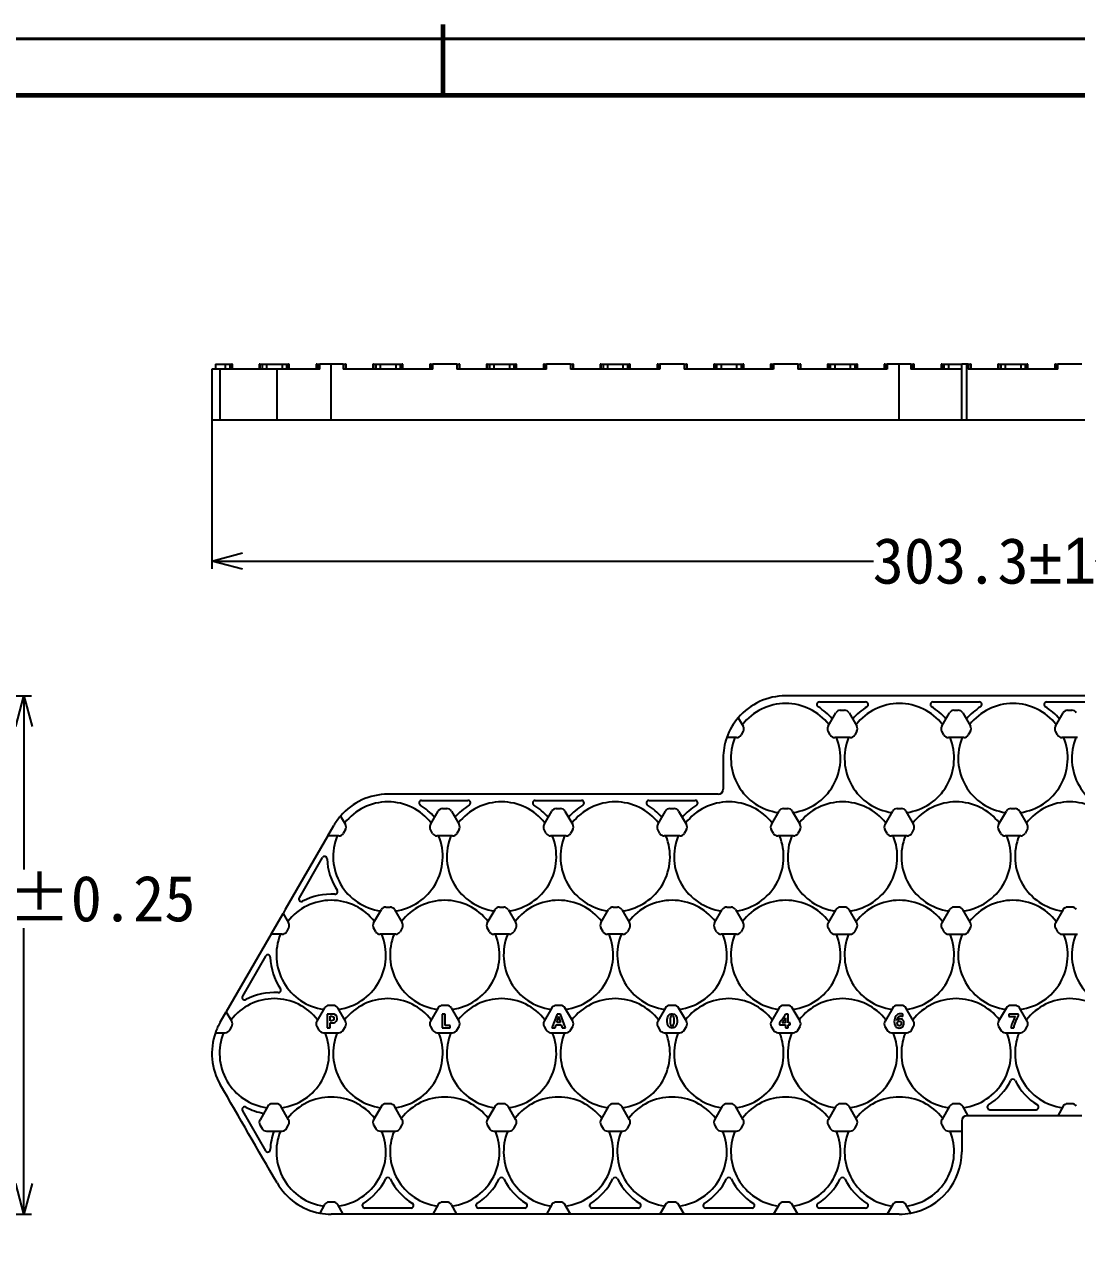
# Model space of a CAD drawing. Header units: millimetres. Extents: x 185 to 845, y 151 to 621.
# Drawn here: x 433.1 to 639.5, y 378.6 to 620.6 of the extents above; entities that cross this region are included whole.
import ezdxf

# ---------------------------------------------------------------- set-up
doc = ezdxf.new("R2010")
doc.units = ezdxf.units.MM
doc.layers.add('title-ifrm', color=6, linetype='Continuous', lineweight=60)
doc.layers.add('title-ofrm', color=5, linetype='Continuous', lineweight=40)
doc.styles.get("Standard").update_dxf_attribs({"font": 'simfang.ttf'})
doc.dimstyles.new('快速标注样式', dxfattribs={"dimtxt": 9, "dimasz": 6, "dimexe": 1.5, "dimexo": 0.1, "dimgap": 0.8, "dimtad": 0, "dimtih": 1, "dimtoh": 1, "dimdec": 1, "dimdsep": 46, "dimtxsty": 'Standard', "dimblk": 'OPEN30', "dimcen": 0.5, "dimclrd": 3, "dimclre": 3, "dimclrt": 3, "dimadec": 0, "dimazin": 0, "dimtfac": 1, "dimtdec": 1, "dimtofl": 0, "dimtmove": 0, "dimatfit": 3, "dimfxl": 1, "dimarcsym": 0})

# ---------------------------------------------------------------- blocks, each defined once
blk = doc.blocks.new('_Open30')
at = {"color": 0, "linetype": 'ByBlock', "lineweight": -2}
for p, q in [((-1, 0.268), (0, 0)), ((0, 0), (-1, -0.268)), ((0, 0), (-1, 0))]:
    blk.add_line(p, q, dxfattribs=at)
blk = doc.blocks.new('*D5')
at = {"color": 3, "lineweight": -2, "transparency": 16777216}
for p, q in [((392.07, 488.87), (434.49, 488.87)), ((432.99, 482.87), (432.99, 454.79)), ((432.99, 393.12), (432.99, 443.26)), ((392.07, 387.12), (434.49, 387.12))]:
    blk.add_line(p, q, dxfattribs=at)
at = {"layer": 'Defpoints', "color": 0, "lineweight": -3, "transparency": 16777216}
for p in [(391.97, 488.87), (391.97, 387.12), (432.99, 387.12)]:
    blk.add_point(p, dxfattribs=at)
at = {"color": 3, "lineweight": -2, "transparency": 16777216, "xscale": 6, "yscale": 6, "zscale": 6}
for p, rotation in [((432.99, 488.87), 90), ((432.99, 387.12), 270)]:
    blk.add_blockref('_Open30', p, dxfattribs=dict(at, rotation=rotation))
at = {"color": 3, "lineweight": -3, "transparency": 16777216, "insert": (432.99, 449.03), "char_height": 9, "attachment_point": 5}
blk.add_mtext('\\A1;101.7±0.25', dxfattribs=at)
blk = doc.blocks.new('*D8')
at = {"color": 3, "lineweight": -2, "transparency": 16777216}
for p, q in [((469.88, 542.9), (469.88, 513.83)), ((773.13, 542.9), (773.13, 513.83)), ((475.88, 515.33), (599.71, 515.33)), ((767.13, 515.33), (643.3, 515.33))]:
    blk.add_line(p, q, dxfattribs=at)
at = {"layer": 'Defpoints', "color": 0, "lineweight": -3, "transparency": 16777216}
for p in [(469.88, 543), (773.13, 543), (773.13, 515.33)]:
    blk.add_point(p, dxfattribs=at)
at = {"color": 3, "lineweight": -2, "transparency": 16777216, "xscale": 6, "yscale": 6, "zscale": 6, "rotation": 180}
blk.add_blockref('_Open30', (469.88, 515.33), dxfattribs=at)
at = {"color": 3, "lineweight": -2, "transparency": 16777216, "xscale": 6, "yscale": 6, "zscale": 6}
blk.add_blockref('_Open30', (773.13, 515.33), dxfattribs=at)
at = {"color": 3, "lineweight": -3, "transparency": 16777216, "insert": (621.5, 515.33), "char_height": 9, "attachment_point": 5}
blk.add_mtext('303.3{\\fFZYaoTi|b0|i0|c134|p2;%%P1}', dxfattribs=at)

msp = doc.modelspace()

# ---------------------------------------------------------------- linework, layer by layer
at = {"color": 0, "linetype": 'Continuous', "lineweight": -3}
for p, q in [((469.88, 553), (469.88, 543)), ((471.52, 553), (469.88, 553)), ((470.57, 554), (472.5, 554)), ((470.57, 554), (470.57, 553)), ((471.52, 543), (471.52, 553)), ((472.5, 554), (473.37, 554)), ((472.5, 554), (472.5, 553)), ((473.37, 554), (473.79, 554)), ((473.37, 554), (473.37, 553)), ((473.92, 554), (473.79, 554)), ((473.79, 554), (473.79, 553)), ((473.92, 553), (473.92, 554)), ((479.18, 554), (479.18, 553)), ((479.31, 554), (479.18, 554)), ((479.31, 554), (479.73, 554)), ((479.31, 554), (479.31, 553)), ((479.73, 554), (480.6, 554)), ((479.73, 554), (479.73, 553)), ((480.6, 554), (483.65, 554)), ((480.6, 554), (480.6, 553)), ((491.03, 553), (482.67, 553)), ((482.67, 543), (482.67, 553)), ((483.65, 554), (484.52, 554)), ((483.65, 554), (483.65, 553)), ((484.52, 554), (484.94, 554)), ((484.52, 554), (484.52, 553)), ((485.07, 554), (484.94, 554)), ((484.94, 554), (484.94, 553)), ((485.07, 553), (485.07, 554)), ((490.33, 554), (490.33, 553)), ((490.46, 554), (490.33, 554)), ((490.46, 554), (490.88, 554)), ((490.46, 554), (490.46, 553)), ((490.88, 554), (491.03, 554)), ((490.88, 554), (490.88, 553)), ((493.28, 554), (491.03, 554)), ((491.03, 553), (491.03, 554)), ((495.65, 554), (493.28, 554)), ((493.28, 543), (493.28, 554)), ((493.84, 554), (493.84, 554.04)), ((495.65, 554), (495.67, 554)), ((495.65, 554), (495.65, 553)), ((513.21, 553), (495.65, 553)), ((495.67, 554), (496.09, 554)), ((495.67, 554), (495.67, 553)), ((496.22, 554), (496.09, 554)), ((496.09, 554), (496.09, 553)), ((496.22, 553), (496.22, 554)), ((501.48, 554), (501.48, 553)), ((501.61, 554), (501.48, 554)), ((501.61, 554), (502.03, 554)), ((501.61, 554), (501.61, 553)), ((502.03, 554), (502.9, 554)), ((502.03, 554), (502.03, 553)), ((502.9, 554), (505.95, 554)), ((502.9, 554), (502.9, 553)), ((505.95, 554), (506.82, 554)), ((505.95, 554), (505.95, 553)), ((506.82, 554), (507.24, 554)), ((506.82, 554), (506.82, 553)), ((507.37, 554), (507.24, 554)), ((507.24, 554), (507.24, 553)), ((507.37, 553), (507.37, 554)), ((512.63, 554), (512.63, 553)), ((512.76, 554), (512.63, 554)), ((512.76, 554), (513.18, 554)), ((512.76, 554), (512.76, 553)), ((513.18, 554), (513.21, 554)), ((513.18, 554), (513.18, 553)), ((517.95, 554), (513.21, 554)), ((513.21, 553), (513.21, 554)), ((517.95, 554), (517.97, 554)), ((517.95, 554), (517.95, 553)), ((535.51, 553), (517.95, 553)), ((517.97, 554), (518.39, 554)), ((517.97, 554), (517.97, 553)), ((518.52, 554), (518.39, 554)), ((518.39, 554), (518.39, 553)), ((518.52, 553), (518.52, 554)), ((523.78, 554), (523.78, 553)), ((523.91, 554), (523.78, 554)), ((523.91, 554), (524.33, 554)), ((523.91, 554), (523.91, 553)), ((524.33, 554), (525.2, 554)), ((524.33, 554), (524.33, 553)), ((525.2, 554), (528.25, 554)), ((525.2, 554), (525.2, 553)), ((528.25, 554), (529.12, 554)), ((528.25, 554), (528.25, 553)), ((529.12, 554), (529.54, 554)), ((529.12, 554), (529.12, 553)), ((529.67, 554), (529.54, 554)), ((529.54, 554), (529.54, 553)), ((529.67, 553), (529.67, 554)), ((534.93, 554), (534.93, 553)), ((535.06, 554), (534.93, 554)), ((535.06, 554), (535.48, 554)), ((535.06, 554), (535.06, 553)), ((535.48, 554), (535.51, 554)), ((535.48, 554), (535.48, 553)), ((540.25, 554), (535.51, 554)), ((535.51, 553), (535.51, 554)), ((540.25, 554), (540.27, 554)), ((540.25, 554), (540.25, 553)), ((557.81, 553), (540.25, 553)), ((540.27, 554), (540.69, 554)), ((540.27, 554), (540.27, 553)), ((540.82, 554), (540.69, 554)), ((540.69, 554), (540.69, 553)), ((540.82, 553), (540.82, 554)), ((546.08, 554), (546.08, 553)), ((546.21, 554), (546.08, 554)), ((546.21, 554), (546.63, 554)), ((546.21, 554), (546.21, 553)), ((546.63, 554), (547.5, 554)), ((546.63, 554), (546.63, 553)), ((547.5, 554), (550.55, 554)), ((547.5, 554), (547.5, 553)), ((550.55, 554), (551.42, 554)), ((550.55, 554), (550.55, 553)), ((551.42, 554), (551.84, 554)), ((551.42, 554), (551.42, 553)), ((551.97, 554), (551.84, 554)), ((551.84, 554), (551.84, 553)), ((551.97, 553), (551.97, 554)), ((557.23, 554), (557.23, 553)), ((557.36, 554), (557.23, 554)), ((557.36, 554), (557.78, 554)), ((557.36, 554), (557.36, 553)), ((557.78, 554), (557.81, 554)), ((557.78, 554), (557.78, 553)), ((562.55, 554), (557.81, 554)), ((557.81, 553), (557.81, 554)), ((559.8, 554.04), (559.8, 554)), ((560.59, 554), (560.59, 554.04)), ((562.55, 554), (562.57, 554)), ((562.55, 554), (562.55, 553)), ((580.11, 553), (562.55, 553)), ((562.57, 554), (562.99, 554)), ((562.57, 554), (562.57, 553)), ((563.12, 554), (562.99, 554)), ((562.99, 554), (562.99, 553)), ((563.12, 553), (563.12, 554)), ((568.38, 554), (568.38, 553)), ((568.51, 554), (568.38, 554)), ((568.51, 554), (568.93, 554)), ((568.51, 554), (568.51, 553)), ((568.93, 554), (569.8, 554)), ((568.93, 554), (568.93, 553)), ((569.8, 554), (572.85, 554)), ((569.8, 554), (569.8, 553)), ((572.85, 554), (573.72, 554)), ((572.85, 554), (572.85, 553)), ((573.72, 554), (574.14, 554)), ((573.72, 554), (573.72, 553)), ((574.27, 554), (574.14, 554)), ((574.14, 554), (574.14, 553)), ((574.27, 553), (574.27, 554)), ((579.53, 554), (579.53, 553)), ((579.66, 554), (579.53, 554)), ((579.66, 554), (580.08, 554)), ((579.66, 554), (579.66, 553)), ((580.08, 554), (580.11, 554)), ((580.08, 554), (580.08, 553)), ((584.85, 554), (580.11, 554)), ((580.11, 553), (580.11, 554)), ((584.85, 554), (584.87, 554)), ((584.85, 554), (584.85, 553)), ((602.41, 553), (584.85, 553)), ((584.87, 554), (585.29, 554)), ((584.87, 554), (584.87, 553)), ((585.42, 554), (585.29, 554)), ((585.29, 554), (585.29, 553)), ((585.42, 553), (585.42, 554)), ((590.68, 554), (590.68, 553)), ((590.81, 554), (590.68, 554)), ((590.81, 554), (591.23, 554)), ((590.81, 554), (590.81, 553)), ((591.23, 554), (592.1, 554)), ((591.23, 554), (591.23, 553)), ((592.1, 554), (595.15, 554)), ((592.1, 554), (592.1, 553)), ((595.15, 554), (596.02, 554)), ((595.15, 554), (595.15, 553)), ((596.02, 554), (596.44, 554)), ((596.02, 554), (596.02, 553)), ((596.57, 554), (596.44, 554)), ((596.44, 554), (596.44, 553)), ((596.57, 553), (596.57, 554)), ((601.83, 554), (601.83, 553)), ((601.96, 554), (601.83, 554)), ((601.96, 554), (602.38, 554)), ((601.96, 554), (601.96, 553)), ((602.38, 554), (602.41, 554)), ((602.38, 554), (602.38, 553)), ((604.78, 554), (602.41, 554)), ((602.41, 553), (602.41, 554)), ((604.38, 554.04), (604.38, 554)), ((607.03, 554), (604.78, 554)), ((604.78, 543), (604.78, 554)), ((605.14, 554), (605.14, 554.04)), ((607.03, 554), (607.17, 554)), ((607.03, 554), (607.03, 553)), ((617.03, 553), (607.03, 553)), ((607.17, 554), (607.59, 554)), ((607.17, 554), (607.17, 553)), ((607.72, 554), (607.59, 554)), ((607.59, 554), (607.59, 553)), ((607.72, 553), (607.72, 554)), ((612.98, 554), (612.98, 553)), ((613.11, 554), (612.98, 554)), ((613.11, 554), (613.53, 554)), ((613.11, 554), (613.11, 553)), ((613.53, 554), (614.4, 554)), ((613.53, 554), (613.53, 553)), ((614.4, 554), (617.03, 554)), ((614.4, 554), (614.4, 553)), ((618.03, 554), (617.03, 554)), ((617.03, 553), (617.03, 554)), ((617.03, 543), (617.03, 553)), ((618.3, 554), (618.03, 554)), ((618.03, 543), (618.03, 554)), ((618.3, 554), (618.32, 554)), ((618.3, 554), (618.3, 553)), ((635.86, 553), (618.3, 553)), ((618.32, 554), (618.74, 554)), ((618.32, 554), (618.32, 553)), ((618.87, 554), (618.74, 554)), ((618.74, 554), (618.74, 553)), ((618.87, 553), (618.87, 554)), ((624.13, 554), (624.13, 553)), ((624.26, 554), (624.13, 554)), ((624.26, 554), (624.68, 554)), ((624.26, 554), (624.26, 553)), ((624.68, 554), (625.55, 554)), ((624.68, 554), (624.68, 553)), ((625.55, 554), (628.6, 554)), ((625.55, 554), (625.55, 553)), ((628.6, 554), (629.47, 554)), ((628.6, 554), (628.6, 553)), ((629.47, 554), (629.89, 554)), ((629.47, 554), (629.47, 553)), ((630.02, 554), (629.89, 554)), ((629.89, 554), (629.89, 553)), ((630.02, 553), (630.02, 554)), ((635.28, 554), (635.28, 553)), ((635.41, 554), (635.28, 554)), ((635.41, 554), (635.83, 554)), ((635.41, 554), (635.41, 553)), ((635.83, 554), (635.86, 554)), ((635.83, 554), (635.83, 553)), ((635.86, 553), (635.86, 554)), ((640.6, 554), (635.86, 554)), ((471.52, 543), (469.88, 543)), ((482.67, 543), (471.52, 543)), ((493.28, 543), (482.67, 543)), ((604.78, 543), (493.28, 543)), ((617.03, 543), (604.78, 543)), ((618.03, 543), (617.03, 543)), ((749.73, 543), (618.03, 543))]:
    msp.add_line(p, q, dxfattribs=at)
at = {"lineweight": -3}
for p, q in [((738.58, 488.87), (582.48, 488.87)), ((589.09, 487.67), (598.17, 487.67)), ((611.39, 487.67), (620.47, 487.67)), ((633.69, 487.67), (642.77, 487.67)), ((573.17, 484.59), (574.14, 482.92)), ((590.82, 482.92), (592.34, 485.55)), ((593.2, 486.05), (594.05, 486.05)), ((594.92, 485.55), (596.44, 482.92)), ((613.12, 482.92), (614.64, 485.55)), ((615.5, 486.05), (616.35, 486.05)), ((617.22, 485.55), (618.74, 482.92)), ((635.42, 482.92), (636.94, 485.55)), ((637.8, 486.05), (638.65, 486.05)), ((574.14, 481.92), (573.72, 481.19)), ((591.23, 481.19), (590.81, 481.92)), ((596.44, 481.92), (596.02, 481.19)), ((613.53, 481.19), (613.11, 481.92)), ((618.74, 481.92), (618.32, 481.19)), ((635.83, 481.19), (635.41, 481.92)), ((572.85, 480.69), (570.92, 480.69)), ((595.15, 480.69), (592.1, 480.69)), ((617.45, 480.69), (614.4, 480.69)), ((639.75, 480.69), (636.7, 480.69)), ((511.04, 468.36), (520.12, 468.36)), ((533.34, 468.36), (542.42, 468.36)), ((555.64, 468.36), (564.72, 468.36)), ((495.12, 465.28), (496.09, 463.61)), ((512.77, 463.61), (514.29, 466.24)), ((515.15, 466.74), (516, 466.74)), ((516.87, 466.24), (518.39, 463.61)), ((535.07, 463.61), (536.59, 466.24)), ((537.45, 466.74), (538.3, 466.74)), ((539.17, 466.24), (540.69, 463.61)), ((557.37, 463.61), (558.89, 466.24)), ((559.75, 466.74), (560.6, 466.74)), ((561.47, 466.24), (562.99, 463.61)), ((579.67, 463.61), (581.19, 466.24)), ((582.05, 466.74), (582.9, 466.74)), ((583.77, 466.24), (585.29, 463.61)), ((601.97, 463.61), (603.49, 466.24)), ((604.35, 466.74), (605.2, 466.74)), ((606.07, 466.24), (607.59, 463.61)), ((624.27, 463.61), (625.79, 466.24)), ((626.65, 466.74), (627.5, 466.74)), ((628.37, 466.24), (629.89, 463.61)), ((492.63, 461.38), (493.82, 463.43)), ((496.09, 462.61), (495.67, 461.88)), ((513.18, 461.88), (512.76, 462.61)), ((518.39, 462.61), (517.97, 461.88)), ((535.48, 461.88), (535.06, 462.61)), ((540.69, 462.61), (540.27, 461.88)), ((557.78, 461.88), (557.36, 462.61)), ((562.99, 462.61), (562.57, 461.88)), ((580.08, 461.88), (579.66, 462.61)), ((585.29, 462.61), (584.87, 461.88)), ((602.38, 461.88), (601.96, 462.61)), ((607.59, 462.61), (607.17, 461.88)), ((624.68, 461.88), (624.26, 462.61)), ((629.89, 462.61), (629.47, 461.88)), ((492.63, 461.38), (484.29, 446.92)), ((494.8, 461.38), (492.63, 461.38)), ((517.1, 461.38), (514.05, 461.38)), ((539.4, 461.38), (536.35, 461.38)), ((561.7, 461.38), (558.65, 461.38)), ((584, 461.38), (580.95, 461.38)), ((606.3, 461.38), (603.25, 461.38)), ((628.6, 461.38), (625.55, 461.38)), ((491.55, 457.11), (487.01, 449.24)), ((481.48, 442.07), (483.85, 446.17)), ((484.29, 446.92), (483.85, 446.17)), ((483.85, 446.17), (484.94, 444.3)), ((501.62, 444.3), (503.14, 446.93)), ((504, 447.42), (504.85, 447.42)), ((505.72, 446.93), (507.24, 444.3)), ((523.92, 444.3), (525.44, 446.93)), ((526.3, 447.42), (527.15, 447.42)), ((528.02, 446.93), (529.54, 444.3)), ((546.22, 444.3), (547.74, 446.93)), ((548.6, 447.42), (549.45, 447.42)), ((550.32, 446.93), (551.84, 444.3)), ((568.52, 444.3), (570.04, 446.93)), ((570.9, 447.42), (571.75, 447.42)), ((572.62, 446.93), (574.14, 444.3)), ((592.34, 446.93), (590.82, 444.3)), ((594.05, 447.42), (593.2, 447.42)), ((596.44, 444.3), (594.92, 446.93)), ((614.64, 446.93), (613.12, 444.3)), ((616.35, 447.42), (615.5, 447.42)), ((618.74, 444.3), (617.22, 446.93)), ((636.94, 446.93), (635.42, 444.3)), ((638.65, 447.42), (637.8, 447.42)), ((484.94, 443.3), (484.52, 442.57)), ((502.03, 442.57), (501.61, 443.3)), ((507.24, 443.3), (506.82, 442.57)), ((524.33, 442.57), (523.91, 443.3)), ((529.54, 443.3), (529.12, 442.57)), ((546.63, 442.57), (546.21, 443.3)), ((551.84, 443.3), (551.42, 442.57)), ((568.93, 442.57), (568.51, 443.3)), ((574.14, 443.3), (573.72, 442.57)), ((590.81, 443.3), (591.23, 442.57)), ((596.02, 442.57), (596.44, 443.3)), ((613.11, 443.3), (613.53, 442.57)), ((618.32, 442.57), (618.74, 443.3)), ((635.41, 443.3), (635.83, 442.57)), ((481.04, 441.29), (472.7, 426.86)), ((481.48, 442.07), (481.04, 441.29)), ((483.65, 442.07), (481.48, 442.07)), ((505.95, 442.07), (502.9, 442.07)), ((528.25, 442.07), (525.2, 442.07)), ((550.55, 442.07), (547.5, 442.07)), ((572.85, 442.07), (569.8, 442.07)), ((592.1, 442.07), (595.15, 442.07)), ((614.4, 442.07), (617.45, 442.07)), ((636.7, 442.07), (639.75, 442.07)), ((480.4, 437.8), (475.86, 429.93)), ((471.52, 424.81), (472.7, 426.86)), ((473.79, 424.99), (472.7, 426.86)), ((491.99, 427.61), (490.47, 424.99)), ((492.51, 426.41), (492.51, 423.7)), ((493.7, 428.11), (492.85, 428.11)), ((493.08, 425.97), (493.34, 425.97)), ((493.08, 425.09), (493.08, 425.97)), ((496.09, 424.99), (494.57, 427.61)), ((514.29, 427.61), (512.77, 424.99)), ((515.06, 426.41), (515.06, 423.7)), ((515.64, 426.41), (515.06, 426.41)), ((516, 428.11), (515.15, 428.11)), ((515.64, 424.18), (515.64, 426.41)), ((518.39, 424.99), (516.87, 427.61)), ((536.59, 427.61), (535.07, 424.99)), ((537.61, 426.41), (536.62, 423.7)), ((538.3, 428.11), (537.45, 428.11)), ((538.29, 426.41), (537.61, 426.41)), ((537.93, 425.95), (537.94, 425.95)), ((539.26, 423.7), (538.29, 426.41)), ((540.69, 424.99), (539.17, 427.61)), ((558.89, 427.61), (557.37, 424.99)), ((560.6, 428.11), (559.75, 428.11)), ((562.99, 424.99), (561.47, 427.61)), ((581.19, 427.61), (579.67, 424.99)), ((582.9, 428.11), (582.05, 428.11)), ((582.98, 426.41), (582.46, 426.41)), ((582.98, 424.69), (582.98, 426.41)), ((585.29, 424.99), (583.77, 427.61)), ((603.49, 427.61), (601.97, 424.99)), ((605.2, 428.11), (604.35, 428.11)), ((605.5, 425.91), (605.5, 426.39)), ((607.59, 424.99), (606.07, 427.61)), ((625.79, 427.61), (624.27, 424.99)), ((626.29, 426.41), (626.29, 425.95)), ((628.18, 426.41), (626.29, 426.41)), ((626.29, 425.95), (627.58, 425.95)), ((627.5, 428.11), (626.65, 428.11)), ((628.18, 426.07), (628.18, 426.41)), ((629.89, 424.99), (628.37, 427.61)), ((473.37, 423.26), (473.79, 423.99)), ((490.46, 423.99), (490.88, 423.26)), ((492.51, 423.7), (493.08, 423.7)), ((493.08, 424.65), (493.38, 424.65)), ((493.08, 423.7), (493.08, 424.65)), ((495.67, 423.26), (496.09, 423.99)), ((512.76, 423.99), (513.18, 423.26)), ((515.06, 423.7), (516.65, 423.7)), ((516.65, 424.18), (515.64, 424.18)), ((516.65, 423.7), (516.65, 424.18)), ((517.97, 423.26), (518.39, 423.99)), ((535.06, 423.99), (535.48, 423.26)), ((536.62, 423.7), (537.24, 423.7)), ((537.24, 423.7), (537.44, 424.32)), ((537.44, 424.32), (538.43, 424.32)), ((537.57, 424.77), (537.88, 425.72)), ((538.29, 424.77), (537.57, 424.77)), ((537.98, 425.71), (538.29, 424.77)), ((538.43, 424.32), (538.63, 423.7)), ((538.63, 423.7), (539.26, 423.7)), ((540.27, 423.26), (540.69, 423.99)), ((557.36, 423.99), (557.78, 423.26)), ((562.57, 423.26), (562.99, 423.99)), ((579.66, 423.99), (580.08, 423.26)), ((581.26, 424.7), (581.26, 424.28)), ((581.26, 424.28), (582.47, 424.28)), ((582.47, 424.69), (581.76, 424.69)), ((582.47, 425.69), (582.47, 424.69)), ((582.47, 424.28), (582.47, 423.7)), ((582.47, 423.7), (582.98, 423.7)), ((583.37, 424.69), (582.98, 424.69)), ((582.98, 424.28), (583.37, 424.28)), ((582.98, 423.7), (582.98, 424.28)), ((583.37, 424.28), (583.37, 424.69)), ((584.87, 423.26), (585.29, 423.99)), ((601.96, 423.99), (602.38, 423.26)), ((604.37, 425.14), (604.36, 425.14)), ((607.17, 423.26), (607.59, 423.99)), ((624.26, 423.99), (624.68, 423.26)), ((626.66, 423.7), (627.27, 423.7)), ((629.47, 423.26), (629.89, 423.99)), ((470.57, 422.75), (472.5, 422.75)), ((491.75, 422.75), (494.8, 422.75)), ((514.05, 422.75), (517.1, 422.75)), ((536.35, 422.75), (539.4, 422.75)), ((558.65, 422.75), (561.7, 422.75)), ((580.95, 422.75), (584, 422.75)), ((603.25, 422.75), (606.3, 422.75)), ((625.55, 422.75), (628.6, 422.75)), ((475.86, 407.43), (480.4, 399.57)), ((480.84, 408.3), (479.32, 405.67)), ((482.55, 408.8), (481.7, 408.8)), ((484.94, 405.67), (483.42, 408.3)), ((503.14, 408.3), (501.62, 405.67)), ((504.85, 408.8), (504, 408.8)), ((507.24, 405.67), (505.72, 408.3)), ((525.44, 408.3), (523.92, 405.67)), ((527.15, 408.8), (526.3, 408.8)), ((529.54, 405.67), (528.02, 408.3)), ((547.74, 408.3), (546.22, 405.67)), ((549.45, 408.8), (548.6, 408.8)), ((551.84, 405.67), (550.32, 408.3)), ((570.04, 408.3), (568.52, 405.67)), ((571.75, 408.8), (570.9, 408.8)), ((574.14, 405.67), (572.62, 408.3)), ((592.34, 408.3), (590.82, 405.67)), ((594.05, 408.8), (593.2, 408.8)), ((596.44, 405.67), (594.92, 408.3)), ((614.64, 408.3), (613.12, 405.67)), ((616.35, 408.8), (615.5, 408.8)), ((618.3, 406.43), (617.22, 408.3)), ((622.54, 407.63), (631.62, 407.63)), ((636.94, 408.3), (635.86, 406.43)), ((638.65, 408.8), (637.8, 408.8)), ((479.31, 404.68), (479.73, 403.94)), ((484.52, 403.94), (484.94, 404.68)), ((501.61, 404.68), (502.03, 403.94)), ((506.82, 403.94), (507.24, 404.68)), ((523.91, 404.68), (524.33, 403.94)), ((529.12, 403.94), (529.54, 404.68)), ((546.21, 404.68), (546.63, 403.94)), ((551.42, 403.94), (551.84, 404.68)), ((568.51, 404.68), (568.93, 403.94)), ((573.72, 403.94), (574.14, 404.68)), ((590.81, 404.68), (591.23, 403.94)), ((596.02, 403.94), (596.44, 404.68)), ((613.11, 404.68), (613.53, 403.94)), ((617.03, 405.43), (617.03, 403.44)), ((618.3, 406.43), (618.03, 406.43)), ((635.86, 406.43), (618.3, 406.43)), ((640.6, 406.43), (635.86, 406.43)), ((480.6, 403.44), (483.65, 403.44)), ((502.9, 403.44), (505.95, 403.44)), ((525.2, 403.44), (528.25, 403.44)), ((547.5, 403.44), (550.55, 403.44)), ((569.8, 403.44), (572.85, 403.44)), ((592.1, 403.44), (595.15, 403.44)), ((614.4, 403.44), (617.03, 403.44)), ((491.99, 388.99), (491.03, 387.33)), ((493.7, 389.49), (492.85, 389.49)), ((495.65, 387.12), (494.57, 388.99)), ((508.97, 388.32), (499.89, 388.32)), ((514.29, 388.99), (513.21, 387.12)), ((516, 389.49), (515.15, 389.49)), ((517.95, 387.12), (516.87, 388.99)), ((531.27, 388.32), (522.19, 388.32)), ((536.59, 388.99), (535.51, 387.12)), ((538.3, 389.49), (537.45, 389.49)), ((540.25, 387.12), (539.17, 388.99)), ((553.57, 388.32), (544.49, 388.32)), ((558.89, 388.99), (557.81, 387.12)), ((560.6, 389.49), (559.75, 389.49)), ((562.55, 387.12), (561.47, 388.99)), ((575.87, 388.32), (566.79, 388.32)), ((581.19, 388.99), (580.11, 387.12)), ((582.9, 389.49), (582.05, 389.49)), ((584.85, 387.12), (583.77, 388.99)), ((598.17, 388.32), (589.09, 388.32)), ((603.49, 388.99), (602.41, 387.12)), ((605.2, 389.49), (604.35, 389.49)), ((607.03, 387.33), (606.07, 388.99)), ((495.65, 387.12), (493.28, 387.12)), ((513.21, 387.12), (495.65, 387.12)), ((517.95, 387.12), (513.21, 387.12)), ((535.51, 387.12), (517.95, 387.12)), ((540.25, 387.12), (535.51, 387.12)), ((557.81, 387.12), (540.25, 387.12)), ((562.55, 387.12), (557.81, 387.12)), ((580.11, 387.12), (562.55, 387.12)), ((584.85, 387.12), (580.11, 387.12)), ((602.41, 387.12), (584.85, 387.12)), ((604.78, 387.12), (602.41, 387.12))]:
    msp.add_line(p, q, dxfattribs=at)
for centre, radius, start, end in [((582.48, 476.62), 12.25, 90, 139.4186), ((582.48, 476.62), 10.75, 37.751, 142.249), ((589.09, 487.17), 0.5, 90, 237.9289), ((582.48, 476.62), 11.95, 40.076, 57.9289), ((604.78, 476.62), 11.95, 122.0711, 139.924), ((604.78, 476.62), 10.75, 37.751, 142.249), ((598.17, 487.17), 0.5, 302.0711, 90), ((611.39, 487.17), 0.5, 90, 237.9289), ((604.78, 476.62), 11.95, 40.076, 57.9289), ((627.08, 476.62), 11.95, 122.0711, 139.924), ((627.08, 476.62), 10.75, 37.751, 142.249), ((620.47, 487.17), 0.5, 302.0711, 90), ((633.69, 487.17), 0.5, 90, 237.9289), ((627.08, 476.62), 11.95, 40.076, 57.9289), ((582.48, 476.62), 12.25, 139.4186, 160.5945), ((593.2, 485.05), 1, 90, 149.9136), ((594.05, 485.05), 1, 30.0864, 90), ((615.5, 485.05), 1, 90, 149.9136), ((616.35, 485.05), 1, 30.0864, 90), ((637.8, 485.05), 1, 90, 149.9136), ((638.65, 485.05), 1, 30.0864, 90), ((573.27, 482.42), 1, 330.1728, 30.0864), ((591.68, 482.42), 1, 149.9136, 209.8272), ((595.57, 482.42), 1, 330.1728, 30.0864), ((613.98, 482.42), 1, 149.9136, 209.8272), ((617.87, 482.42), 1, 330.1728, 30.0864), ((636.28, 482.42), 1, 149.9136, 209.8272), ((582.48, 476.62), 12.25, 160.5945, 180), ((582.48, 476.62), 10.75, 157.7522, 262.2699), ((572.85, 481.69), 1, 270, 330.1728), ((582.48, 476.62), 10.75, 277.7301, 22.2478), ((592.1, 481.69), 1, 209.8272, 270), ((604.78, 476.62), 10.75, 157.7522, 262.2699), ((595.15, 481.69), 1, 270, 330.1728), ((604.78, 476.62), 10.75, 277.7301, 22.2478), ((614.4, 481.69), 1, 209.8272, 270), ((627.08, 476.62), 10.75, 157.7522, 262.2699), ((617.45, 481.69), 1, 270, 330.1728), ((627.08, 476.62), 10.75, 277.7301, 22.2478), ((636.7, 481.69), 1, 209.8272, 270), ((649.38, 476.62), 10.75, 157.7522, 262.2699), ((504.43, 457.31), 12.25, 90, 139.4186), ((569.23, 470.56), 1, 270, 0), ((504.43, 457.31), 10.75, 37.751, 142.249), ((511.04, 467.86), 0.5, 90, 237.9289), ((504.43, 457.31), 11.95, 40.076, 57.9289), ((526.73, 457.31), 11.95, 122.0711, 139.924), ((526.73, 457.31), 10.75, 37.751, 142.249), ((520.12, 467.86), 0.5, 302.0711, 90), ((533.34, 467.86), 0.5, 90, 237.9289), ((526.73, 457.31), 11.95, 40.076, 57.9289), ((549.03, 457.31), 11.95, 122.0711, 139.924), ((549.03, 457.31), 10.75, 37.751, 142.249), ((542.42, 467.86), 0.5, 302.0711, 90), ((555.64, 467.86), 0.5, 90, 237.9289), ((549.03, 457.31), 11.95, 40.076, 57.9289), ((571.33, 457.31), 11.95, 122.0711, 139.924), ((571.33, 457.31), 10.75, 37.751, 142.249), ((564.72, 467.86), 0.5, 302.0711, 90), ((593.63, 457.31), 10.75, 37.751, 142.249), ((615.93, 457.31), 10.75, 37.751, 142.249), ((638.23, 457.31), 10.75, 37.751, 142.249), ((504.43, 457.31), 12.25, 139.4186, 150), ((515.15, 465.74), 1, 90, 149.9136), ((516, 465.74), 1, 30.0864, 90), ((537.45, 465.74), 1, 90, 149.9136), ((538.3, 465.74), 1, 30.0864, 90), ((559.75, 465.74), 1, 90, 149.9136), ((560.6, 465.74), 1, 30.0864, 90), ((582.05, 465.74), 1, 90, 149.9136), ((582.9, 465.74), 1, 30.0864, 90), ((604.35, 465.74), 1, 90, 149.9136), ((605.2, 465.74), 1, 30.0864, 90), ((626.65, 465.74), 1, 90, 149.9136), ((627.5, 465.74), 1, 30.0864, 90), ((495.22, 463.11), 1, 330.1728, 30.0864), ((513.63, 463.11), 1, 149.9136, 209.8272), ((517.52, 463.11), 1, 330.1728, 30.0864), ((535.93, 463.11), 1, 149.9136, 209.8272), ((539.82, 463.11), 1, 330.1728, 30.0864), ((558.23, 463.11), 1, 149.9136, 209.8272), ((562.12, 463.11), 1, 330.1728, 30.0864), ((580.53, 463.11), 1, 149.9136, 209.8272), ((584.42, 463.11), 1, 330.1728, 30.0864), ((602.83, 463.11), 1, 149.9136, 209.8272), ((606.72, 463.11), 1, 330.1728, 30.0864), ((625.13, 463.11), 1, 149.9136, 209.8272), ((629.02, 463.11), 1, 330.1728, 30.0864), ((504.43, 457.31), 10.75, 157.7522, 262.2699), ((494.8, 462.38), 1, 270, 330.1728), ((504.43, 457.31), 10.75, 277.7301, 22.2478), ((514.05, 462.38), 1, 209.8272, 270), ((526.73, 457.31), 10.75, 157.7522, 262.2699), ((517.1, 462.38), 1, 270, 330.1728), ((526.73, 457.31), 10.75, 277.7301, 22.2478), ((536.35, 462.38), 1, 209.8272, 270), ((549.03, 457.31), 10.75, 157.7522, 262.2699), ((539.4, 462.38), 1, 270, 330.1728), ((549.03, 457.31), 10.75, 277.7301, 22.2478), ((558.65, 462.38), 1, 209.8272, 270), ((571.33, 457.31), 10.75, 157.7522, 262.2699), ((561.7, 462.38), 1, 270, 330.1728), ((571.33, 457.31), 10.75, 277.7301, 22.2478), ((580.95, 462.38), 1, 209.8272, 270), ((593.63, 457.31), 10.75, 157.7522, 262.2699), ((584, 462.38), 1, 270, 330.1728), ((593.63, 457.31), 10.75, 277.7301, 22.2478), ((603.25, 462.38), 1, 209.8272, 270), ((615.93, 457.31), 10.75, 157.7522, 262.2699), ((606.3, 462.38), 1, 270, 330.1728), ((615.93, 457.31), 10.75, 277.7301, 22.2478), ((625.55, 462.38), 1, 209.8272, 270), ((638.23, 457.31), 10.75, 157.7522, 262.2699), ((628.6, 462.38), 1, 270, 330.1728), ((491.99, 456.86), 0.5, 2.0711, 150), ((504.43, 457.31), 11.95, 182.0711, 213.5833), ((494.06, 450.42), 0.5, 266.4167, 33.5833), ((493.28, 437.99), 10.75, 90, 142.249), ((487.45, 448.99), 0.5, 150, 297.9289), ((493.28, 437.99), 11.95, 86.4167, 117.9289), ((493.28, 437.99), 10.75, 37.751, 90), ((515.58, 437.99), 10.75, 37.751, 142.249), ((537.88, 437.99), 10.75, 37.751, 142.249), ((560.18, 437.99), 10.75, 37.751, 142.249), ((582.48, 437.99), 10.75, 37.751, 142.249), ((604.78, 437.99), 10.75, 37.751, 142.249), ((627.08, 437.99), 10.75, 37.751, 142.249), ((504, 446.42), 1, 90, 149.9136), ((504.85, 446.42), 1, 30.0864, 90), ((526.3, 446.42), 1, 90, 149.9136), ((527.15, 446.42), 1, 30.0864, 90), ((548.6, 446.42), 1, 90, 149.9136), ((549.45, 446.42), 1, 30.0864, 90), ((570.9, 446.42), 1, 90, 149.9136), ((571.75, 446.42), 1, 30.0864, 90), ((593.2, 446.42), 1, 90, 149.9136), ((594.05, 446.42), 1, 30.0864, 90), ((615.5, 446.42), 1, 90, 149.9136), ((616.35, 446.42), 1, 30.0864, 90), ((637.8, 446.42), 1, 90, 149.9136), ((638.65, 446.42), 1, 30.0864, 90), ((484.07, 443.8), 1, 330.1728, 30.0864), ((502.48, 443.8), 1, 149.9136, 209.8272), ((506.37, 443.8), 1, 330.1728, 30.0864), ((524.78, 443.8), 1, 149.9136, 209.8272), ((528.67, 443.8), 1, 330.1728, 30.0864), ((547.08, 443.8), 1, 149.9136, 209.8272), ((550.97, 443.8), 1, 330.1728, 30.0864), ((569.38, 443.8), 1, 149.9136, 209.8272), ((573.27, 443.8), 1, 330.1728, 30.0864), ((591.68, 443.8), 1, 149.9136, 209.8272), ((595.57, 443.8), 1, 330.1728, 30.0864), ((613.98, 443.8), 1, 149.9136, 209.8272), ((617.87, 443.8), 1, 330.1728, 30.0864), ((636.28, 443.8), 1, 149.9136, 209.8272), ((493.28, 437.99), 10.75, 157.7522, 262.2699), ((483.65, 443.07), 1, 270, 330.1728), ((493.28, 437.99), 10.75, 277.7301, 22.2478), ((502.9, 443.07), 1, 209.8272, 270), ((515.58, 437.99), 10.75, 157.7522, 262.2699), ((505.95, 443.07), 1, 270, 330.1728), ((515.58, 437.99), 10.75, 277.7301, 22.2478), ((525.2, 443.07), 1, 209.8272, 270), ((537.88, 437.99), 10.75, 157.7522, 262.2699), ((528.25, 443.07), 1, 270, 330.1728), ((537.88, 437.99), 10.75, 277.7301, 22.2478), ((547.5, 443.07), 1, 209.8272, 270), ((560.18, 437.99), 10.75, 157.7522, 262.2699), ((550.55, 443.07), 1, 270, 330.1728), ((560.18, 437.99), 10.75, 277.7301, 22.2478), ((569.8, 443.07), 1, 209.8272, 270), ((582.48, 437.99), 10.75, 157.7522, 262.2699), ((572.85, 443.07), 1, 270, 330.1728), ((582.48, 437.99), 10.75, 277.7301, 22.2478), ((592.1, 443.07), 1, 209.8272, 270), ((604.78, 437.99), 10.75, 157.7522, 262.2699), ((595.15, 443.07), 1, 270, 330.1728), ((604.78, 437.99), 10.75, 277.7301, 22.2478), ((614.4, 443.07), 1, 209.8272, 270), ((627.08, 437.99), 10.75, 157.7522, 262.2699), ((617.45, 443.07), 1, 270, 330.1728), ((627.08, 437.99), 10.75, 277.7301, 22.2478), ((636.7, 443.07), 1, 209.8272, 270), ((649.38, 437.99), 10.75, 157.7522, 262.2699), ((480.84, 437.55), 0.5, 2.0711, 150), ((493.28, 437.99), 11.95, 182.0711, 213.5833), ((482.91, 431.11), 0.5, 266.4167, 33.5833), ((482.13, 418.68), 10.75, 37.751, 142.249), ((476.3, 429.68), 0.5, 150, 297.9289), ((482.13, 418.68), 11.95, 86.4167, 117.9289), ((504.43, 418.68), 10.75, 37.751, 142.249), ((526.73, 418.68), 10.75, 37.751, 142.249), ((549.03, 418.68), 10.75, 37.751, 142.249), ((571.33, 418.68), 10.75, 37.751, 142.249), ((593.63, 418.68), 10.75, 37.751, 142.249), ((615.93, 418.68), 10.75, 37.751, 142.249), ((638.23, 418.68), 10.75, 37.751, 142.249), ((492.85, 427.11), 1, 90, 149.9136), ((493.7, 427.11), 1, 30.0864, 90), ((515.15, 427.11), 1, 90, 149.9136), ((516, 427.11), 1, 30.0864, 90), ((537.45, 427.11), 1, 90, 149.9136), ((538.3, 427.11), 1, 30.0864, 90), ((559.75, 427.11), 1, 90, 149.9136), ((560.6, 427.11), 1, 30.0864, 90), ((582.05, 427.11), 1, 90, 149.9136), ((582.9, 427.11), 1, 30.0864, 90), ((604.35, 427.11), 1, 90, 149.9136), ((605.2, 427.11), 1, 30.0864, 90), ((626.65, 427.11), 1, 90, 149.9136), ((627.5, 427.11), 1, 30.0864, 90), ((482.13, 418.68), 12.25, 150, 160.5945), ((472.92, 424.49), 1, 330.1728, 30.0864), ((491.33, 424.49), 1, 149.9136, 209.8272), ((495.22, 424.49), 1, 330.1728, 30.0864), ((513.63, 424.49), 1, 149.9136, 209.8272), ((517.52, 424.49), 1, 330.1728, 30.0864), ((535.93, 424.49), 1, 149.9136, 209.8272), ((539.82, 424.49), 1, 330.1728, 30.0864), ((558.23, 424.49), 1, 149.9136, 209.8272), ((562.12, 424.49), 1, 330.1728, 30.0864), ((580.53, 424.49), 1, 149.9136, 209.8272), ((584.42, 424.49), 1, 330.1728, 30.0864), ((602.83, 424.49), 1, 149.9136, 209.8272), ((606.72, 424.49), 1, 330.1728, 30.0864), ((625.13, 424.49), 1, 149.9136, 209.8272), ((629.02, 424.49), 1, 330.1728, 30.0864), ((482.13, 418.68), 12.25, 160.5945, 210), ((482.13, 418.68), 10.75, 157.7522, 262.2699), ((472.5, 423.75), 1, 270, 330.1728), ((482.13, 418.68), 10.75, 277.7301, 22.2478), ((491.75, 423.75), 1, 209.8272, 270), ((504.43, 418.68), 10.75, 157.7522, 262.2699), ((494.8, 423.75), 1, 270, 330.1728), ((504.43, 418.68), 10.75, 277.7301, 22.2478), ((514.05, 423.75), 1, 209.8272, 270), ((526.73, 418.68), 10.75, 157.7522, 262.2699), ((517.1, 423.75), 1, 270, 330.1728), ((526.73, 418.68), 10.75, 277.7301, 22.2478), ((536.35, 423.75), 1, 209.8272, 270), ((549.03, 418.68), 10.75, 157.7522, 262.2699), ((539.4, 423.75), 1, 270, 330.1728), ((549.03, 418.68), 10.75, 277.7301, 22.2478), ((558.65, 423.75), 1, 209.8272, 270), ((571.33, 418.68), 10.75, 157.7522, 262.2699), ((561.7, 423.75), 1, 270, 330.1728), ((571.33, 418.68), 10.75, 277.7301, 22.2478), ((580.95, 423.75), 1, 209.8272, 270), ((593.63, 418.68), 10.75, 157.7522, 262.2699), ((584, 423.75), 1, 270, 330.1728), ((593.63, 418.68), 10.75, 277.7301, 22.2478), ((603.25, 423.75), 1, 209.8272, 270), ((615.93, 418.68), 10.75, 157.7522, 262.2699), ((606.3, 423.75), 1, 270, 330.1728), ((615.93, 418.68), 10.75, 277.7301, 22.2478), ((625.55, 423.75), 1, 209.8272, 270), ((638.23, 418.68), 10.75, 157.7522, 262.2699), ((628.6, 423.75), 1, 270, 330.1728), ((615.93, 418.68), 11.95, 302.0711, 333.5833), ((627.08, 413.14), 0.5, 26.4167, 153.5833), ((638.23, 418.68), 11.95, 206.4167, 237.9289), ((493.28, 399.37), 10.75, 37.751, 142.249), ((515.58, 399.37), 10.75, 37.751, 142.249), ((537.88, 399.37), 10.75, 37.751, 142.249), ((560.18, 399.37), 10.75, 37.751, 142.249), ((582.48, 399.37), 10.75, 37.751, 142.249), ((604.78, 399.37), 10.75, 37.751, 142.249), ((476.3, 407.68), 0.5, 62.0711, 210), ((482.13, 418.68), 11.95, 242.0711, 259.9227), ((481.7, 407.8), 1, 90, 149.9136), ((482.55, 407.8), 1, 30.0864, 90), ((504, 407.8), 1, 90, 149.9136), ((504.85, 407.8), 1, 30.0864, 90), ((526.3, 407.8), 1, 90, 149.9136), ((527.15, 407.8), 1, 30.0864, 90), ((548.6, 407.8), 1, 90, 149.9136), ((549.45, 407.8), 1, 30.0864, 90), ((570.9, 407.8), 1, 90, 149.9136), ((571.75, 407.8), 1, 30.0864, 90), ((593.2, 407.8), 1, 90, 149.9136), ((594.05, 407.8), 1, 30.0864, 90), ((615.5, 407.8), 1, 90, 149.9136), ((616.35, 407.8), 1, 30.0864, 90), ((622.54, 408.13), 0.5, 122.0711, 270), ((631.62, 408.13), 0.5, 270, 57.9289), ((637.8, 407.8), 1, 90, 149.9136), ((638.65, 407.8), 1, 30.0864, 90), ((480.18, 405.17), 1, 149.9136, 209.8272), ((484.07, 405.17), 1, 330.1728, 30.0864), ((502.48, 405.17), 1, 149.9136, 209.8272), ((506.37, 405.17), 1, 330.1728, 30.0864), ((524.78, 405.17), 1, 149.9136, 209.8272), ((528.67, 405.17), 1, 330.1728, 30.0864), ((547.08, 405.17), 1, 149.9136, 209.8272), ((550.97, 405.17), 1, 330.1728, 30.0864), ((569.38, 405.17), 1, 149.9136, 209.8272), ((573.27, 405.17), 1, 330.1728, 30.0864), ((591.68, 405.17), 1, 149.9136, 209.8272), ((595.57, 405.17), 1, 330.1728, 30.0864), ((613.98, 405.17), 1, 149.9136, 209.8272), ((618.03, 405.43), 1, 90, 180), ((480.6, 404.44), 1, 209.8272, 270), ((493.28, 399.37), 11.95, 160.087, 177.9289), ((493.28, 399.37), 10.75, 157.7522, 262.2699), ((483.65, 404.44), 1, 270, 330.1728), ((493.28, 399.37), 10.75, 277.7301, 22.2478), ((502.9, 404.44), 1, 209.8272, 270), ((515.58, 399.37), 10.75, 157.7522, 262.2699), ((505.95, 404.44), 1, 270, 330.1728), ((515.58, 399.37), 10.75, 277.7301, 22.2478), ((525.2, 404.44), 1, 209.8272, 270), ((537.88, 399.37), 10.75, 157.7522, 262.2699), ((528.25, 404.44), 1, 270, 330.1728), ((537.88, 399.37), 10.75, 277.7301, 22.2478), ((547.5, 404.44), 1, 209.8272, 270), ((560.18, 399.37), 10.75, 157.7522, 262.2699), ((550.55, 404.44), 1, 270, 330.1728), ((560.18, 399.37), 10.75, 277.7301, 22.2478), ((569.8, 404.44), 1, 209.8272, 270), ((582.48, 399.37), 10.75, 157.7522, 262.2699), ((572.85, 404.44), 1, 270, 330.1728), ((582.48, 399.37), 10.75, 277.7301, 22.2478), ((592.1, 404.44), 1, 209.8272, 270), ((604.78, 399.37), 10.75, 157.7522, 262.2699), ((595.15, 404.44), 1, 270, 330.1728), ((604.78, 399.37), 10.75, 277.7301, 22.2478), ((614.4, 404.44), 1, 209.8272, 270), ((480.84, 399.82), 0.5, 210, 357.9289), ((604.78, 399.37), 12.25, 280.5874, 360), ((493.28, 399.37), 12.25, 210, 259.4126), ((493.28, 399.37), 11.95, 302.0711, 333.5833), ((504.43, 393.83), 0.5, 26.4167, 153.5833), ((515.58, 399.37), 11.95, 206.4167, 237.9289), ((515.58, 399.37), 11.95, 302.0711, 333.5833), ((526.73, 393.83), 0.5, 26.4167, 153.5833), ((537.88, 399.37), 11.95, 206.4167, 237.9289), ((537.88, 399.37), 11.95, 302.0711, 333.5833), ((549.03, 393.83), 0.5, 26.4167, 153.5833), ((560.18, 399.37), 11.95, 206.4167, 237.9289), ((560.18, 399.37), 11.95, 302.0711, 333.5833), ((571.33, 393.83), 0.5, 26.4167, 153.5833), ((582.48, 399.37), 11.95, 206.4167, 237.9289), ((582.48, 399.37), 11.95, 302.0711, 333.5833), ((593.63, 393.83), 0.5, 26.4167, 153.5833), ((604.78, 399.37), 11.95, 206.4167, 237.9289), ((493.28, 399.37), 12.25, 259.4126, 270), ((492.85, 388.49), 1, 90, 149.9136), ((493.7, 388.49), 1, 30.0864, 90), ((499.89, 388.82), 0.5, 122.0711, 270), ((508.97, 388.82), 0.5, 270, 57.9289), ((515.15, 388.49), 1, 90, 149.9136), ((516, 388.49), 1, 30.0864, 90), ((522.19, 388.82), 0.5, 122.0711, 270), ((531.27, 388.82), 0.5, 270, 57.9289), ((537.45, 388.49), 1, 90, 149.9136), ((538.3, 388.49), 1, 30.0864, 90), ((544.49, 388.82), 0.5, 122.0711, 270), ((553.57, 388.82), 0.5, 270, 57.9289), ((559.75, 388.49), 1, 90, 149.9136), ((560.6, 388.49), 1, 30.0864, 90), ((566.79, 388.82), 0.5, 122.0711, 270), ((575.87, 388.82), 0.5, 270, 57.9289), ((582.05, 388.49), 1, 90, 149.9136), ((582.9, 388.49), 1, 30.0864, 90), ((589.09, 388.82), 0.5, 122.0711, 270), ((598.17, 388.82), 0.5, 270, 57.9289), ((604.35, 388.49), 1, 90, 149.9136), ((604.78, 399.37), 12.25, 270, 280.5874), ((605.2, 388.49), 1, 30.0864, 90)]:
    msp.add_arc(centre, radius, start, end, dxfattribs=at)
at = {"color": 0, "linetype": 'Continuous', "lineweight": -3}
msp.add_open_spline([(482.67, 553), (478.95, 553), (475.24, 553), (471.52, 553)], degree=3, dxfattribs=at)
at = {"lineweight": -3}
for points, degree in [([(570.23, 476.62), (570.23, 474.6), (570.23, 472.58), (570.23, 470.56)], 3), ([(569.23, 469.56), (504.43, 469.56)], 1), ([(537.88, 425.72), (537.9, 425.79), (537.92, 425.87), (537.93, 425.95)], 3), ([(537.94, 425.95), (537.95, 425.85), (537.96, 425.77), (537.98, 425.71)], 3), ([(582.46, 426.41), (582.35, 426.17), (582.18, 425.9), (581.96, 425.58)], 3), ([(627.58, 425.95), (627.32, 425.53), (627.12, 425.14), (626.97, 424.78)], 3), ([(627.69, 425.12), (627.8, 425.36), (627.96, 425.68), (628.18, 426.07)], 3), ([(493.38, 424.65), (493.69, 424.64), (493.94, 424.72), (494.14, 424.89)], 3), ([(581.96, 425.58), (581.74, 425.27), (581.51, 424.98), (581.26, 424.7)], 3), ([(581.76, 424.69), (581.97, 424.95), (582.12, 425.15), (582.23, 425.3)], 3), ([(582.23, 425.3), (582.33, 425.45), (582.41, 425.58), (582.47, 425.69)], 3), ([(604.36, 425.14), (604.36, 425.4), (604.43, 425.62), (604.55, 425.78)], 3), ([(626.97, 424.78), (626.82, 424.41), (626.72, 424.06), (626.66, 423.7)], 3), ([(627.27, 423.7), (627.31, 423.95), (627.36, 424.19), (627.43, 424.42)], 3), ([(627.43, 424.42), (627.49, 424.64), (627.58, 424.88), (627.69, 425.12)], 3), ([(482.67, 393.25), (478.95, 399.68), (475.24, 406.12), (471.52, 412.56)], 3), ([(617.03, 403.44), (617.03, 402.08), (617.03, 400.73), (617.03, 399.37)], 3)]:
    msp.add_open_spline(points, degree=degree, dxfattribs=at)
for points, knots in [([(494.14, 424.89), (494.35, 425.06), (494.45, 425.28), (494.45, 426.13), (494.11, 426.41), (493.13, 426.41), (492.82, 426.41), (492.51, 426.41)], [0, 0, 0, 0, 0.24941, 0.24941, 0.762972, 0.762972, 1, 1, 1, 1]), ([(493.34, 425.97), (493.68, 425.97), (493.84, 425.82), (493.84, 425.24), (493.67, 425.09), (493.25, 425.09), (493.17, 425.09), (493.08, 425.09)], [0, 0, 0, 0, 0.439074, 0.439074, 0.88915, 0.88915, 1, 1, 1, 1]), ([(560.18, 423.66), (560.5, 423.66), (560.75, 423.78), (561.09, 424.27), (561.17, 424.62), (561.17, 426), (560.86, 426.46), (559.91, 426.46), (559.66, 426.34), (559.31, 425.84), (559.23, 425.48), (559.23, 424.11), (559.55, 423.66), (560.18, 423.66)], [0, 0, 0, 0, 0.121644, 0.121644, 0.243288, 0.243288, 0.490448, 0.490448, 0.620149, 0.620149, 0.74985, 0.74985, 1, 1, 1, 1]), ([(560.21, 426.03), (560.47, 426.03), (560.59, 425.7), (560.59, 424.41), (560.46, 424.09), (559.93, 424.09), (559.8, 424.4), (559.8, 425.69), (559.94, 426.03), (560.21, 426.03)], [0, 0, 0, 0, 0.244578, 0.244578, 0.488163, 0.488163, 0.736011, 0.736011, 1, 1, 1, 1]), ([(604.13, 426.03), (603.91, 425.74), (603.8, 425.37), (603.8, 424.52), (603.89, 424.22), (604.05, 423.99)], [0, 0, 0, 0, 0.541022, 0.541022, 1, 1, 1, 1]), ([(605.5, 426.39), (605.39, 426.43), (605.22, 426.46), (604.64, 426.46), (604.34, 426.32), (604.13, 426.03)], [0, 0, 0, 0, 0.350112, 0.350112, 1, 1, 1, 1]), ([(604.55, 425.78), (604.68, 425.94), (604.84, 426.03), (605.22, 426.03), (605.37, 425.99), (605.5, 425.91)], [0, 0, 0, 0, 0.562832, 0.562832, 1, 1, 1, 1]), ([(604.05, 423.99), (604.22, 423.77), (604.45, 423.66), (605.04, 423.66), (605.26, 423.74), (605.43, 423.92)], [0, 0, 0, 0, 0.53386, 0.53386, 1, 1, 1, 1]), ([(605.43, 423.92), (605.61, 424.1), (605.69, 424.33), (605.69, 424.85), (605.63, 425.05), (605.36, 425.36), (605.18, 425.44), (604.7, 425.44), (604.5, 425.34), (604.37, 425.14)], [0, 0, 0, 0, 0.259937, 0.259937, 0.498004, 0.498004, 0.735001, 0.735001, 1, 1, 1, 1]), ([(605.04, 424.22), (604.97, 424.14), (604.88, 424.09), (604.65, 424.09), (604.56, 424.14), (604.42, 424.33), (604.38, 424.45), (604.38, 424.72), (604.42, 424.82), (604.49, 424.9)], [0, 0, 0, 0, 0.260062, 0.260062, 0.51717, 0.51717, 0.774277, 0.774277, 1, 1, 1, 1]), ([(604.49, 424.9), (604.56, 424.98), (604.65, 425.02), (605.01, 425.02), (605.14, 424.87), (605.14, 424.43), (605.1, 424.31), (605.04, 424.22)], [0, 0, 0, 0, 0.237702, 0.237702, 0.765622, 0.765622, 1, 1, 1, 1])]:
    msp.add_open_spline(points, degree=3, knots=knots, dxfattribs=at)
at = {"layer": 'title-ifrm'}
msp.add_lwpolyline([(515.24, 606.75), (515.24, 620.64)], dxfattribs=at)
msp.add_lwpolyline([(240.74, 162.22), (834.19, 162.22), (834.19, 606.75), (240.74, 606.75)], close=True, dxfattribs=at)
at = {"layer": 'title-ofrm'}
msp.add_lwpolyline([(185.18, 151.11), (845.3, 151.11), (845.3, 617.86), (185.18, 617.86)], close=True, dxfattribs=at)

# ---------------------------------------------------------------- dimensions: what is measured, and where the dimension line sits
at = {"lineweight": -3}
dim = msp.add_linear_dim(base=(773.12782316, 515.328464), p1=(469.87782316, 543.00376604), p2=(773.12782316, 543.00376604), text='<>{\\fFZYaoTi|b0|i0|c134|p2;%%P1}', dimstyle='快速标注样式', dxfattribs=at)
dim.commit()
dim.dimension.update_dxf_attribs({"geometry": '*D8', "text_midpoint": (621.50282316, 515.328464)})
dim = msp.add_linear_dim(base=(432.992, 387.1202), p1=(391.9689, 488.8697), p2=(391.9689, 387.1202), angle=90, dimstyle='快速标注样式', override={"dimtol": 1, "dimtp": 0.25, "dimtm": 0.25, "dimtdec": 2, "dimtolj": 1}, dxfattribs=at)
dim.commit()
dim.dimension.update_dxf_attribs({"geometry": '*D5', "text_midpoint": (432.992, 449.0252), "dimtype": 160})

doc.saveas('drawing.dxf')
